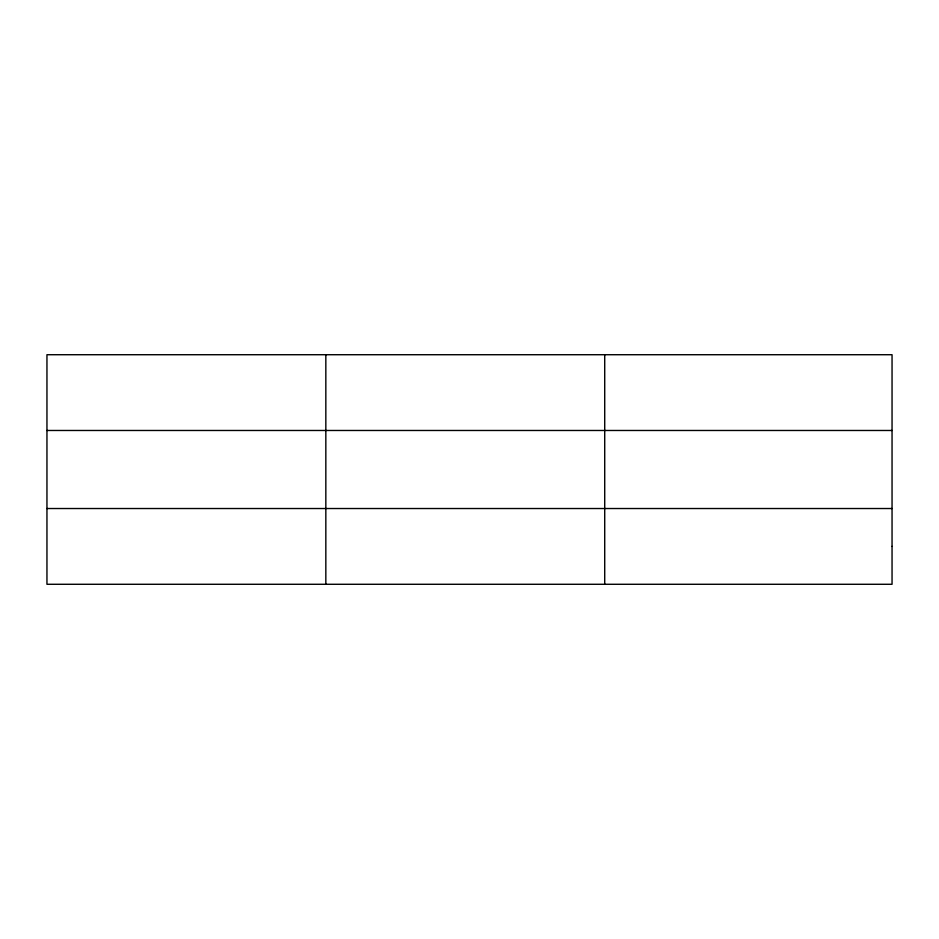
<?xml version="1.0" encoding="UTF-8"?>
<svg xmlns="http://www.w3.org/2000/svg" width="939" height="939" viewBox="0 0 939 939"><rect width="100%" height="100%" fill="white"/><g stroke="black" fill="none" stroke-linecap="round" stroke-linejoin="round"><path stroke-width="1.41" d="M325.833 354.719L325.833 584.281M604.716 354.719L604.716 584.281M46.95 430.473L892.05 430.473M46.95 508.527L892.05 508.527M892.05 546.404L892.05 584.281L46.95 584.281L46.95 354.719L892.05 354.719L892.05 546.404"/></g></svg>
